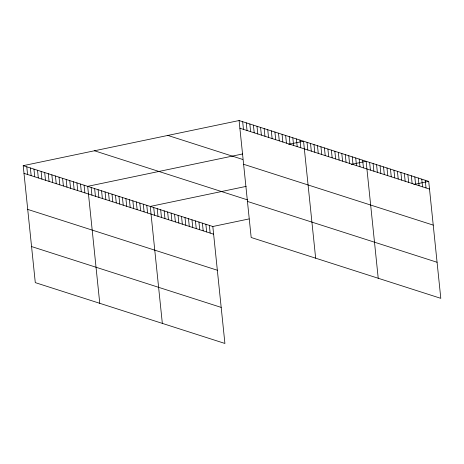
<?xml version="1.0" encoding="UTF-8"?>
<svg xmlns="http://www.w3.org/2000/svg" width="464" height="464" viewBox="0 0 464 464"><rect width="100%" height="100%" fill="white"/><g stroke="black" fill="none" stroke-linecap="round" stroke-linejoin="round"><path stroke-width="0.7" d="M23.2 165.665L212.825 226.502L224.912 343.459L35.287 282.622L23.2 165.665L239.088 120.541L428.713 181.378L440.8 298.335L251.175 237.498L239.088 120.541M242.678 153.949L87.673 186.348L99.76 303.305M288.666 144.339L303.56 141.224L315.648 258.181M246.181 186.377L150.249 206.428L162.336 323.379M351.242 164.418L366.137 161.304L378.224 278.255M212.825 226.502L249.093 218.921M413.818 184.492L428.713 181.378M239.882 128.221L429.507 189.057M167.846 135.43L242.747 159.465M243.606 164.279L433.231 225.115M94.441 150.777L247.567 199.903M247.445 201.434L437.071 262.27M23.995 173.345L213.62 234.181M27.718 209.403L217.343 270.239M31.558 246.558L221.183 307.394M425.239 180.264L426.033 187.943M421.759 179.15L422.553 186.824M418.284 178.037L419.079 185.71M414.81 176.917L415.599 184.597M411.33 175.804L412.125 183.477M407.856 174.69L408.651 182.364M404.376 173.571L405.171 181.25M400.902 172.457L401.696 180.131M397.428 171.344L398.216 179.017M393.948 170.224L394.742 177.903M390.473 169.111L391.268 176.79M386.993 167.997L387.788 175.67M383.519 166.878L384.314 174.557M380.045 165.764L380.834 173.443M376.565 164.65L377.36 172.324M373.091 163.537L373.885 171.21M369.617 162.417L370.405 170.097M362.662 160.19L363.457 167.864M359.182 159.071L359.977 166.75M355.708 157.957L356.503 165.636M352.234 156.844L353.023 164.517M348.754 155.724L349.549 163.403M345.28 154.611L346.074 162.29M341.8 153.497L342.594 161.17M338.326 152.378L339.12 160.057M334.851 151.264L335.64 158.943M331.371 150.15L332.166 157.824M327.897 149.037L328.692 156.71M324.417 147.917L325.212 155.597M320.943 146.804L321.738 154.477M317.469 145.69L318.258 153.364M313.989 144.571L314.783 152.25M310.515 143.457L311.309 151.136M307.035 142.344L307.829 150.017M299.982 140.076L300.771 147.755M296.397 138.927L297.192 146.607M292.813 137.779L293.608 145.458M289.234 136.631L290.029 144.304M285.65 135.482L286.445 143.156M282.071 134.334L282.866 142.007M278.487 133.185L279.282 140.859M274.908 132.031L275.697 139.71M271.324 130.883L272.119 138.562M267.745 129.734L268.534 137.414M264.161 128.586L264.956 136.259M260.577 127.438L261.371 135.111M256.998 126.289L257.793 133.963M253.414 125.141L254.208 132.814M249.835 123.987L250.624 131.666M246.251 122.838L247.045 130.517M242.672 121.69L243.461 129.369M209.351 225.388L210.146 233.067M205.871 224.274L206.666 231.948M202.397 223.161L203.191 230.834M198.923 222.041L199.711 229.721M195.443 220.928L196.237 228.601M191.968 219.814L192.763 227.488M188.488 218.695L189.283 226.374M185.014 217.581L185.809 225.26M181.54 216.468L182.329 224.141M178.06 215.348L178.855 223.027M174.586 214.235L175.38 221.914M171.106 213.121L171.9 220.794M167.632 212.002L168.426 219.681M164.157 210.888L164.946 218.567M160.677 209.774L161.472 217.448M157.203 208.661L157.998 216.334M153.723 207.541L154.518 215.221M146.775 205.314L147.564 212.988M143.295 204.195L144.089 211.874M139.821 203.081L140.615 210.76M136.346 201.968L137.135 209.641M132.866 200.848L133.661 208.527M129.392 199.735L130.181 207.414M125.912 198.621L126.707 206.294M122.438 197.507L123.233 205.181M118.964 196.388L119.753 204.067M115.484 195.274L116.278 202.948M112.01 194.161L112.804 201.834M108.53 193.041L109.324 200.721M105.055 191.928L105.85 199.601M101.581 190.814L102.37 198.488M98.101 189.695L98.896 197.374M94.627 188.581L95.422 196.26M91.147 187.468L91.942 195.141M84.088 185.2L84.883 192.879M80.51 184.051L81.304 191.731M76.925 182.903L77.72 190.582M73.347 181.755L74.141 189.428M69.762 180.606L70.557 188.28M66.184 179.458L66.973 187.131M62.599 178.309L63.394 185.983M59.021 177.155L59.81 184.834M55.436 176.007L56.231 183.686M51.852 174.858L52.647 182.538M48.273 173.71L49.068 181.389M44.689 172.562L45.484 180.235M41.11 171.413L41.905 179.087M37.526 170.265L38.321 177.938M33.947 169.111L34.736 176.79M30.363 167.962L31.158 175.641M26.784 166.814L27.573 174.493"/></g></svg>
